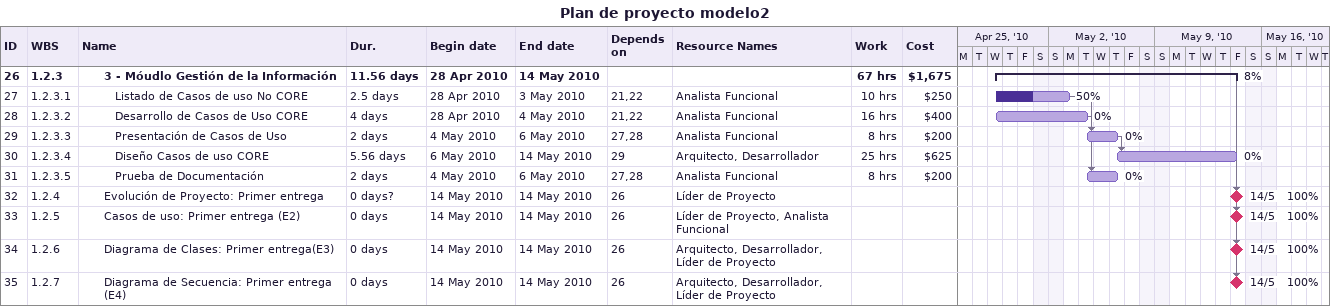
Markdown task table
Plan de proyecto modelo2

| ID | WBS | Task | Duration | Start | Finish | Predecessors | Resources | % complete | Work (h) | Cost ($) |
|---|---|---|---|---|---|---|---|---|---|---|
| 26 | 1.2.3 | **3 - Móudlo Gestión de la Información** | 11.56d | 2010-04-28 | 2010-05-14 |  |  | 8 | 67 | 1675 |
| 27 | 1.2.3.1 | Listado de Casos de uso No CORE | 2.5d | 2010-04-28 | 2010-05-03 | 21, 22 | Analista Funcional | 50 | 10 | 250 |
| 28 | 1.2.3.2 | Desarrollo de Casos de Uso CORE | 4d | 2010-04-28 | 2010-05-04 | 21, 22 | Analista Funcional | 0 | 16 | 400 |
| 29 | 1.2.3.3 | Presentación de Casos de Uso | 2d | 2010-05-04 | 2010-05-06 | 27, 28 | Analista Funcional | 0 | 8 | 200 |
| 30 | 1.2.3.4 | Diseño Casos de uso CORE | 5.56d | 2010-05-06 | 2010-05-14 | 29 | Arquitecto, Desarrollador | 0 | 25 | 625 |
| 31 | 1.2.3.5 | Prueba de Documentación | 2d | 2010-05-04 | 2010-05-06 | 27, 28 | Analista Funcional | 0 | 8 | 200 |
| 32 | 1.2.4 | Evolución de Proyecto: Primer entrega | 0d? | 2010-05-14 | 2010-05-14 | 26 | Líder de Proyecto | 100 |  |  |
| 33 | 1.2.5 | Casos de uso: Primer entrega (E2) | 0d | 2010-05-14 | 2010-05-14 | 26 | Líder de Proyecto, Analista Funcional | 100 |  |  |
| 34 | 1.2.6 | Diagrama de Clases: Primer entrega(E3) | 0d | 2010-05-14 | 2010-05-14 | 26 | Arquitecto, Desarrollador, Líder de Proyecto | 100 |  |  |
| 35 | 1.2.7 | Diagrama de Secuencia: Primer entrega (E4) | 0d | 2010-05-14 | 2010-05-14 | 26 | Arquitecto, Desarrollador, Líder de Proyecto | 100 |  |  |
